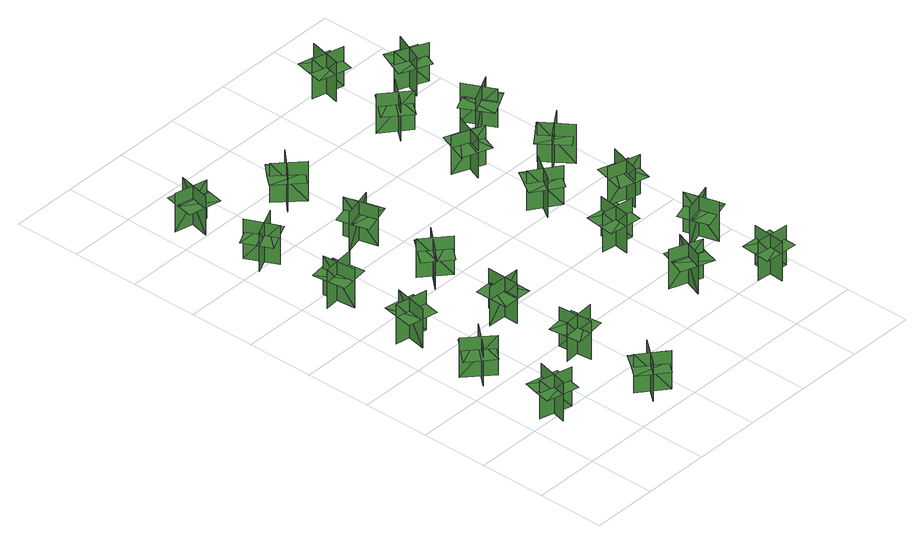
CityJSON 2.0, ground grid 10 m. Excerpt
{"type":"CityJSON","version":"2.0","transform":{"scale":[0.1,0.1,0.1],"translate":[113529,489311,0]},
"CityObjects":{
"tree1":{"type":"SolitaryVegetationObject","geometry":[{"type":"MultiSurface","lod":"1","boundaries":[[[0,1,2]],[[0,2,3]],[[4,5,6]],[[4,6,7]],[[8,9,10]],[[8,10,11]],[[8,11,12]],[[8,12,13]]]}]},
"tree2":{"type":"SolitaryVegetationObject","geometry":[{"type":"MultiSurface","lod":"1","boundaries":[[[14,15,16]],[[14,16,17]],[[18,19,20]],[[18,20,21]],[[22,23,24]],[[22,24,25]],[[22,25,26]],[[22,26,27]]]}]},
"tree3":{"type":"SolitaryVegetationObject","geometry":[{"type":"MultiSurface","lod":"1","boundaries":[[[28,29,30]],[[28,30,31]],[[32,33,34]],[[32,34,35]],[[36,37,38]],[[36,38,39]],[[36,39,40]],[[36,40,41]]]}]},
"tree4":{"type":"SolitaryVegetationObject","geometry":[{"type":"MultiSurface","lod":"1","boundaries":[[[42,43,44]],[[42,44,45]],[[46,47,48]],[[46,48,49]],[[50,51,52]],[[50,52,53]],[[50,53,54]],[[50,54,55]]]}]},
"tree5":{"type":"SolitaryVegetationObject","geometry":[{"type":"MultiSurface","lod":"1","boundaries":[[[56,57,58]],[[56,58,59]],[[60,61,62]],[[60,62,63]],[[64,65,66]],[[64,66,67]],[[64,67,68]],[[64,68,69]]]}]},
"tree6":{"type":"SolitaryVegetationObject","geometry":[{"type":"MultiSurface","lod":"1","boundaries":[[[70,71,72]],[[70,72,73]],[[74,75,76]],[[74,76,77]],[[78,79,80]],[[78,80,81]],[[78,81,82]],[[78,82,83]]]}]},
"tree7":{"type":"SolitaryVegetationObject","geometry":[{"type":"MultiSurface","lod":"1","boundaries":[[[84,85,86]],[[84,86,87]],[[88,89,90]],[[88,90,91]],[[92,93,94]],[[92,94,95]],[[92,95,96]],[[92,96,97]]]}]},
"tree8":{"type":"SolitaryVegetationObject","geometry":[{"type":"MultiSurface","lod":"1","boundaries":[[[98,99,100]],[[98,100,101]],[[102,103,104]],[[102,104,105]],[[106,107,108]],[[106,108,109]],[[106,109,110]],[[106,110,111]]]}]},
"tree9":{"type":"SolitaryVegetationObject","geometry":[{"type":"MultiSurface","lod":"1","boundaries":[[[112,113,114]],[[112,114,115]],[[116,117,118]],[[116,118,119]],[[120,121,122]],[[120,122,123]],[[120,123,124]],[[120,124,125]]]}]},
"tree10":{"type":"SolitaryVegetationObject","geometry":[{"type":"MultiSurface","lod":"1","boundaries":[[[126,127,128]],[[126,128,129]],[[130,131,132]],[[130,132,133]],[[134,135,136]],[[134,136,137]],[[134,137,138]],[[134,138,139]]]}]},
"tree11":{"type":"SolitaryVegetationObject","geometry":[{"type":"MultiSurface","lod":"1","boundaries":[[[140,141,142]],[[140,142,143]],[[144,145,146]],[[144,146,147]],[[148,149,150]],[[148,150,151]],[[148,151,152]],[[148,152,153]]]}]},
"tree12":{"type":"SolitaryVegetationObject","geometry":[{"type":"MultiSurface","lod":"1","boundaries":[[[154,155,156]],[[154,156,157]],[[158,159,160]],[[158,160,161]],[[162,163,164]],[[162,164,165]],[[162,165,166]],[[162,166,167]]]}]},
"tree13":{"type":"SolitaryVegetationObject","geometry":[{"type":"MultiSurface","lod":"1","boundaries":[[[168,169,170]],[[168,170,171]],[[172,173,174]],[[172,174,175]],[[176,177,178]],[[176,178,179]],[[176,179,180]],[[176,180,181]]]}]},
"tree14":{"type":"SolitaryVegetationObject","geometry":[{"type":"MultiSurface","lod":"1","boundaries":[[[182,183,184]],[[182,184,185]],[[186,187,188]],[[186,188,189]],[[190,191,192]],[[190,192,193]],[[190,193,194]],[[190,194,195]]]}]},
"tree15":{"type":"SolitaryVegetationObject","geometry":[{"type":"MultiSurface","lod":"1","boundaries":[[[196,197,198]],[[196,198,199]],[[200,201,202]],[[200,202,203]],[[204,205,206]],[[204,206,207]],[[204,207,208]],[[204,208,209]]]}]},
"tree16":{"type":"SolitaryVegetationObject","geometry":[{"type":"MultiSurface","lod":"1","boundaries":[[[210,211,212]],[[210,212,213]],[[214,215,216]],[[214,216,217]],[[218,219,220]],[[218,220,221]],[[218,221,222]],[[218,222,223]]]}]},
"tree17":{"type":"SolitaryVegetationObject","geometry":[{"type":"MultiSurface","lod":"1","boundaries":[[[224,225,226]],[[224,226,227]],[[228,229,230]],[[228,230,231]],[[232,233,234]],[[232,234,235]],[[232,235,236]],[[232,236,237]]]}]},
"tree18":{"type":"SolitaryVegetationObject","geometry":[{"type":"MultiSurface","lod":"1","boundaries":[[[238,239,240]],[[238,240,241]],[[242,243,244]],[[242,244,245]],[[246,247,248]],[[246,248,249]],[[246,249,250]],[[246,250,251]]]}]},
"tree19":{"type":"SolitaryVegetationObject","geometry":[{"type":"MultiSurface","lod":"1","boundaries":[[[252,253,254]],[[252,254,255]],[[256,257,258]],[[256,258,259]],[[260,261,262]],[[260,262,263]],[[260,263,264]],[[260,264,265]]]}]},
"tree20":{"type":"SolitaryVegetationObject","geometry":[{"type":"MultiSurface","lod":"1","boundaries":[[[266,267,268]],[[266,268,269]],[[270,271,272]],[[270,272,273]],[[274,275,276]],[[274,276,277]],[[274,277,278]],[[274,278,279]]]}]},
"tree21":{"type":"SolitaryVegetationObject","geometry":[{"type":"MultiSurface","lod":"1","boundaries":[[[280,281,282]],[[280,282,283]],[[284,285,286]],[[284,286,287]],[[288,289,290]],[[288,290,291]],[[288,291,292]],[[288,292,293]]]}]},
"tree22":{"type":"SolitaryVegetationObject","geometry":[{"type":"MultiSurface","lod":"1","boundaries":[[[294,295,296]],[[294,296,297]],[[298,299,300]],[[298,300,301]],[[302,303,304]],[[302,304,305]],[[302,305,306]],[[302,306,307]]]}]},
"tree23":{"type":"SolitaryVegetationObject","geometry":[{"type":"MultiSurface","lod":"1","boundaries":[[[308,309,310]],[[308,310,311]],[[312,313,314]],[[312,314,315]],[[316,317,318]],[[316,318,319]],[[316,319,320]],[[316,320,321]]]}]},
"tree24":{"type":"SolitaryVegetationObject","geometry":[{"type":"MultiSurface","lod":"1","boundaries":[[[322,323,324]],[[322,324,325]],[[326,327,328]],[[326,328,329]],[[330,331,332]],[[330,332,333]],[[330,333,334]],[[330,334,335]]]}]}
},
"vertices":[
[70,97,12],[21,109,12],[21,109,74],[70,97,74],[50,132,12],[38,83,12],[38,83,74],[50,132,74],[68,102,54],[73,124,54],[24,135,54],[19,113,54],[14,90,54],[63,79,54],
[61,250,11],[28,212,11],[28,212,74],[61,250,74],[22,248,11],[59,214,11],[59,214,74],[22,248,74],[57,250,54],[39,265,54],[6,227,54],[24,212,54],[41,197,54],[74,234,54],
[38,325,12],[48,375,12],[48,375,75],[38,325,75],[71,348,12],[22,357,12],[22,357,75],[71,348,75],[42,328,55],[65,324,55],[74,373,55],[51,377,55],[28,381,55],[19,332,55],
[181,22,14],[142,53,14],[142,53,76],[181,22,76],[177,62,14],[145,22,14],[145,22,76],[177,62,76],[181,27,56],[195,45,56],[155,76,56],[141,57,56],[127,39,56],[166,8,56],
[47,450,11],[42,500,11],[42,500,73],[47,450,73],[72,481,11],[22,476,11],[22,476,73],[72,481,73],[50,453,53],[73,456,53],[67,506,53],[44,503,53],[21,500,53],[27,450,53],
[187,168,14],[137,163,14],[137,163,76],[187,168,76],[156,194,14],[161,143,14],[161,143,76],[156,194,76],[184,171,56],[181,195,56],[131,189,56],[134,166,56],[137,142,56],[186,148,56],
[69,615,12],[24,594,12],[24,594,75],[69,615,75],[32,629,12],[53,584,12],[53,584,75],[32,629,75],[65,617,55],[55,638,55],[10,616,55],[20,596,55],[30,575,55],[75,596,55],
[159,318,13],[158,268,13],[158,268,76],[159,318,76],[130,291,13],[181,289,13],[181,289,76],[130,291,76],[156,315,55],[132,315,55],[132,265,55],[155,265,55],[179,265,55],[179,315,55],
[17,733,12],[66,722,12],[66,722,74],[17,733,74],[38,699,12],[50,749,12],[50,749,74],[38,699,74],[19,729,54],[15,706,54],[64,696,54],[69,719,54],[73,742,54],[24,752,54],
[140,393,17],[174,431,17],[174,431,79],[140,393,79],[180,396,17],[143,429,17],[143,429,79],[180,396,79],[145,393,59],[163,378,59],[196,417,59],[178,432,59],[160,447,59],[128,408,59],
[132,534,14],[180,547,14],[180,547,76],[132,534,76],[166,514,14],[153,563,14],[153,563,76],[166,514,76],[135,531,56],[142,509,56],[190,523,56],[184,545,56],[177,568,56],[129,554,56],
[179,646,15],[143,681,15],[143,681,78],[179,646,78],[178,686,15],[143,650,15],[143,650,78],[178,686,78],[179,651,58],[195,668,58],[158,702,58],[142,685,58],[127,668,58],[163,634,58],
[342,169,15],[389,151,15],[389,151,78],[342,169,78],[359,133,15],[376,180,15],[376,180,78],[359,133,78],[344,164,58],[336,143,58],[384,126,58],[391,148,58],[399,170,58],[352,186,58],
[398,281,13],[348,288,13],[348,288,76],[398,281,76],[374,313,13],[367,263,13],[367,263,76],[374,313,76],[395,285,55],[398,308,55],[348,314,55],[345,291,55],[342,268,55],[392,262,55],
[488,95,9],[438,99,9],[438,99,72],[488,95,72],[462,125,9],[458,75,9],[458,75,72],[462,125,72],[485,99,52],[487,122,52],[437,125,52],[435,102,52],[434,79,52],[484,76,52],
[394,395,12],[353,423,12],[353,423,75],[394,395,75],[387,434,12],[359,392,12],[359,392,75],[387,434,75],[394,399,55],[406,419,55],[364,446,55],[352,427,55],[339,407,55],[381,380,55],
[433,213,10],[481,227,10],[481,227,73],[433,213,73],[468,193,10],[454,242,10],[454,242,73],[468,193,73],[437,210,52],[444,188,52],[492,203,52],[485,225,52],[478,247,52],[430,232,52],
[382,563,13],[364,516,13],[364,516,76],[382,563,76],[346,547,13],[392,528,13],[392,528,76],[346,547,76],[378,561,56],[356,569,56],[338,522,56],[360,514,56],[382,506,56],[400,553,56],
[467,372,9],[453,324,9],[453,324,72],[467,372,72],[432,353,9],[480,339,9],[480,339,72],[432,353,72],[462,370,52],[440,377,52],[427,328,52],[449,322,52],[471,316,52],[485,364,52],
[391,684,12],[359,645,12],[359,645,75],[391,684,75],[351,680,12],[390,648,12],[390,648,75],[351,680,75],[387,683,55],[369,698,55],[337,660,55],[354,645,55],[372,630,55],[404,669,55],
[476,446,8],[446,487,8],[446,487,71],[476,446,71],[482,485,8],[441,456,8],[441,456,71],[482,485,71],[477,451,51],[495,465,51],[465,505,51],[447,491,51],[428,477,51],[458,437,51],
[401,780,12],[353,792,12],[353,792,75],[401,780,75],[381,814,12],[369,765,12],[369,765,75],[381,814,75],[399,784,54],[404,807,54],[355,818,54],[350,795,54],[345,773,54],[394,761,54],
[446,619,8],[468,574,8],[468,574,70],[446,619,70],[433,581,8],[478,603,8],[478,603,70],[433,581,70],[444,614,50],[423,604,50],[446,559,50],[467,570,50],[487,580,50],[465,625,50],
[484,706,10],[438,726,10],[438,726,72],[484,706,72],[469,743,10],[449,697,10],[449,697,72],[469,743,72],[482,710,52],[491,732,52],[445,751,52],[436,730,52],[427,708,52],[473,689,52]
]}
